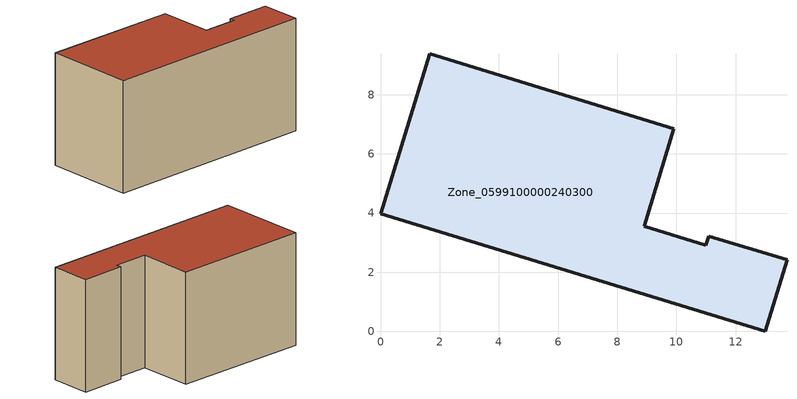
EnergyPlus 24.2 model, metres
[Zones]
Zone_0599100000240300
 floor ground (C_G): 0,3.97 1.66,9.39 9.91,6.85 8.91,3.56 11,2.92 11.09,3.22 13.74,2.42 13.01,0 z0
 wall outside (C_F): 1.66,9.39 0,3.97 13.01,0 13.74,2.42 11.09,3.22 11,2.92 8.91,3.56 9.91,6.85 1.66,9.39 z0:7
 roof outside (C_R): 11,2.92 8.91,3.56 9.91,6.85 1.66,9.39 0,3.97 13.01,0 13.74,2.42 11.09,3.22 z7
[BUILDING]
Pand.0599100000240300: North Axis=0; Terrain=City; Loads Convergence Tolerance Value=0.04; Temperature Convergence Tolerance Value=0.4; Solar Distribution=FullExterior; Maximum Number of Warmup Days=25; Minimum Number of Warmup Days=1
[Site:Location]
Rotterdam.The.Hague.AP_ZH_NLD Design_Conditions: Latitude=51.96; Longitude=4.45; Time Zone=1; Elevation=-4.5
[SITE:GROUNDTEMPERATURE:BUILDINGSURFACE]
18, 18, 18, 18, 18, 18, 18, 18, 18, 18, 18, 18
[MATERIAL] Thermal Absorptance=0.9; Solar Absorptance=0.7; Visible Absorptance=0.7
Name | Roughness | Thickness | Conductivity | Density | Specific Heat
G.TC.1975-1991 | MediumSmooth | 0.15 | 0.288461 | 540 | 1210
F.TC.1975-1991 | Rough | 0.3 | 0.230769 | 1920 | 840
R.TC.1975-1991 | MediumRough | 0.2 | 0.153846 | 1500 | 1000
[CONSTRUCTION]
C_G: G.TC.1975-1991
C_F: F.TC.1975-1991
C_R: R.TC.1975-1991
[ZONE]
Zone_0599100000240300: Type=1; Multiplier=1; Ceiling Height=Autocalculate; Volume=Autocalculate; Floor Area=autocalculate; Part of Total Floor Area=Yes
[ZONEINFILTRATION:DESIGNFLOWRATE]
Infil_Zone_0599100000240300: Zone or ZoneList or Space or SpaceList=Zone_0599100000240300; Schedule=AlwaysOn; Design Flow Rate Calculation Method=Flow/Area; Flow Rate per Floor Area=0.003; Constant Term Coefficient=1; Temperature Term Coefficient=0; Velocity Term Coefficient=0; Velocity Squared Term Coefficient=0
[HVACTEMPLATE:ZONE:IDEALLOADSAIRSYSTEM]
Zone_0599100000240300: Maximum Heating Supply Air Temperature=50; Minimum Cooling Supply Air Temperature=13; Maximum Heating Supply Air Humidity Ratio=0.0156; Minimum Cooling Supply Air Humidity Ratio=0.0077; Heating Limit=NoLimit; Cooling Limit=NoLimit; Dehumidification Control Type=ConstantSensibleHeatRatio; Cooling Sensible Heat Ratio=0.7; Dehumidification Setpoint=60; Humidification Control Type=None; Humidification Setpoint=30; Outdoor Air Method=None; Outdoor Air Flow Rate per Person=0.00944; Outdoor Air Flow Rate per Zone Floor Area=0; Outdoor Air Flow Rate per Zone=0; Demand Controlled Ventilation Type=None; Outdoor Air Economizer Type=NoEconomizer; Heat Recovery Type=None; Sensible Heat Recovery Effectiveness=0.7; Latent Heat Recovery Effectiveness=0.65
[ZONECONTROL:THERMOSTAT]
ThermostatControl_Zone_0599100000240300: Zone or ZoneList=Zone_0599100000240300; Control Type Schedule=DualSetpointControlType; Control 1=Thermostat_Zone_0599100000240300; Temperature Difference Between Cutout And Setpoint=0
[THERMOSTATSETPOINT:DUALSETPOINT]
Thermostat_Zone_0599100000240300: Heating Setpoint Temperature Schedule=HeatingSetpoint_Zone_0599100000240300; Cooling Setpoint Temperature Schedule=CoolingSetpoint_Zone_0599100000240300
[SCHEDULE:COMPACT]
HeatingSetpoint_Zone_0599100000240300: Through: 12/31, For: AllDays, Until: 24:00, 21
CoolingSetpoint_Zone_0599100000240300: Through: 12/31, For: AllDays, Until: 24:00, 24
DualSetpointControlType: Through: 12/31, For: AllDays, Until: 24:00, 4
AlwaysOn: Through: 12/31, For: AllDays, Until: 24:00, 1
